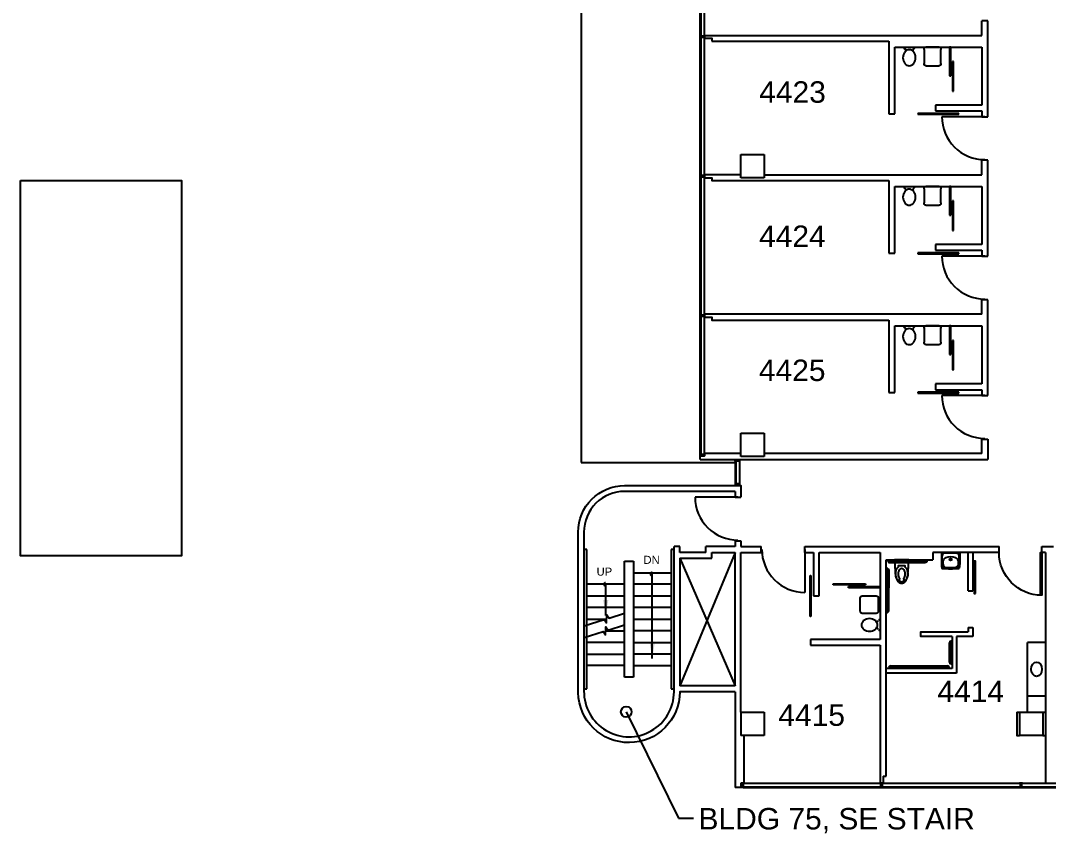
# Model space of a CAD drawing. Extents: x 338 to 7662, y 1527 to 4803.
# Drawn here: x 3840 to 4990, y 1609 to 2519 of the extents above; entities that cross this region are included whole.
import ezdxf

# ---------------------------------------------------------------- set-up
doc = ezdxf.new("R2010")
doc.units = 0
doc.header["$LTSCALE"] = 96
doc.header["$MEASUREMENT"] = 0
doc.layers.get('0').update_dxf_attribs({"linetype": 'CONTINUOUS'})
for name, color, linetype in [('A-ANNO-TEXT', 4, 'CONTINUOUS'), ('A-ANNO-TEXT-STAIR', 4, 'CONTINUOUS'), ('A-ANNO-TX192', 4, 'CONTINUOUS'), ('A-COLS', 5, 'CONTINUOUS'), ('A-DOOR', 2, 'CONTINUOUS'), ('A-DOOR-NEW', 2, 'CONTINUOUS'), ('A-FLOR-CASE', 3, 'CONTINUOUS'), ('A-FLOR-PFIX', 2, 'CONTINUOUS'), ('A-FLOR-STRS', 2, 'CONTINUOUS'), ('A-GLAZ', 2, 'CONTINUOUS'), ('A-GLAZ-SILL', 1, 'CONTINUOUS'), ('A-ROOF-LEVL-FINE', 1, 'CONTINUOUS'), ('A-ROOF-LEVL-THICK', 3, 'CONTINUOUS'), ('A-SHFT', 1, 'CONTINUOUS'), ('A-WALL-FULL', 6, 'CONTINUOUS'), ('A-Wall-NEW', 4, 'CONTINUOUS')]:
    doc.layers.add(name, color=color, linetype=linetype)
doc.styles.add('ARIAL', font='arial.ttf')
doc.styles.get("Standard").update_dxf_attribs({"font": 'SIMPLEX'})
doc.dimstyles.new('DIM-96', dxfattribs={"dimscale": 96, "dimtxt": 0.18, "dimasz": 0.18, "dimexe": 0.18, "dimexo": 0.0625, "dimgap": 0.09, "dimtad": 0, "dimtih": 1, "dimtoh": 1, "dimdec": 4, "dimzin": 0, "dimdsep": 46, "dimlunit": 4, "dimtxsty": 'Standard', "dimcen": 0.09, "dimadec": 0, "dimazin": 0, "dimtfac": 1, "dimtdec": 4, "dimtofl": 0, "dimtmove": 2, "dimatfit": 3, "dimfxl": 1, "dimtolj": 1, "dimtzin": 0, "dimarcsym": 0})
doc.dimstyles.new('DIM1-4', dxfattribs={"dimscale": 48, "dimtxt": 0.09375, "dimasz": 0.125, "dimexe": 0.125, "dimexo": 0.09375, "dimgap": 0.046875, "dimtad": 1, "dimdec": 4, "dimzin": 7, "dimdsep": 46, "dimlunit": 4, "dimtxsty": 'Standard', "dimblk": 'TICK', "dimcen": 2.25, "dimdle": 1.5, "dimadec": 0, "dimazin": 0, "dimtfac": 1, "dimtdec": 4, "dimtix": 1, "dimtofl": 0, "dimtmove": 2, "dimatfit": 3, "dimldrblk": 'TICK', "dimfxl": 1, "dimtolj": 1, "dimtzin": 0, "dimarcsym": 0})

# ---------------------------------------------------------------- blocks, each defined once
blk = doc.blocks.new('endglaz')
blk.add_line((0, -4), (154, -4))
blk.add_lwpolyline([(156, -5), (156, 0), (154, 0), (154, -5)], close=True)
at = {"layer": 'A-GLAZ-SILL'}
for p, q in [((0, 0), (154, 0)), ((0, -5), (154, -5))]:
    blk.add_line(p, q, dxfattribs=at)
blk = doc.blocks.new('TICK')
at = {"linetype": 'Continuous'}
blk.add_line((0.988, 0), (-0.988, 0), dxfattribs=at)
at = {"color": 11}
blk.add_line((-0.223, -0.223), (0.223, 0.223), dxfattribs=at)
blk = doc.blocks.new('*U27')
for p, q in [((0, 0), (0, -6)), ((-48, 0), (-48, -6))]:
    blk.add_line(p, q)
blk.add_lwpolyline([(0, 0), (0, 48), (-1.75, 48), (-1.75, 0)], close=True)
blk.add_arc((0, 0), 48, 90, 180)
blk = doc.blocks.new('TRA_GrabBar_42-flat-1')
for points in [[(-22.5, 0), (-22.5, -0.5), (-22.25, -0.75), (-19.75, -0.75), (-19.5, -0.5), (-19.5, 0)], [(28.5, 0), (28.5, -0.5), (28.25, -0.75), (25.75, -0.75), (25.5, -0.5), (25.5, 0)]]:
    blk.add_lwpolyline(points)
for points in [[(-21.75, -0.75), (-21.75, -1, 0.4142136), (-19.75, -3), (6, -3)], [(-20.25, -0.75), (-20.25, -1, 0.4142136), (-19.75, -1.5), (6, -1.5)], [(26.25, -0.75), (26.25, -1, -0.4142136), (25.75, -1.5), (6, -1.5)], [(27.75, -0.75), (27.75, -1, -0.4142136), (25.75, -3), (6, -3)]]:
    blk.add_lwpolyline(points, format="xyb")

msp = doc.modelspace()

# ---------------------------------------------------------------- linework, layer by layer
at = {"layer": 'A-ANNO-TEXT', "const_width": 3}
for points in [[(4546.875, 1898, -1), (4546.875, 1901, -1)], [(4494.875, 1886.5, -1), (4494.875, 1889.5, -1)]]:
    msp.add_lwpolyline(points, format="xyb", dxfattribs=at)
at = {"layer": 'A-ANNO-TEXT', "linetype": 'Continuous'}
for points in [[(4470.88394, 1841.61359), (4493.12827, 1848.49326), (4495.77899, 1844.99924), (4496.20967, 1853.76008), (4498.86039, 1850.26607), (4516, 1855.56696)], [(4470.88266, 1828.61774), (4492.00766, 1835.11774), (4494.65332, 1831.6199), (4495.09668, 1840.3801), (4497.74234, 1836.88226), (4516, 1842.5)]]:
    msp.add_lwpolyline(points, dxfattribs=at)
at = {"layer": 'A-COLS'}
for p, q in [((4646, 2343), (4646, 2369)), ((4646, 2369), (4672, 2369)), ((4672, 2369), (4672, 2343)), ((4672, 2343), (4646, 2343)), ((4646, 2057), (4672, 2057)), ((4646, 2031), (4646, 2057)), ((4672, 2057), (4672, 2031)), ((4672, 2031), (4646, 2031)), ((4646, 1745), (4672, 1745)), ((4646, 1745), (4646, 1719)), ((4672, 1745), (4672, 1719)), ((4958, 1745), (4984, 1745)), ((4958, 1745), (4958, 1719)), ((4984, 1745), (4984, 1719)), ((4672, 1719), (4646, 1719)), ((4984, 1719), (4958, 1719))]:
    msp.add_line(p, q, dxfattribs=at)
at = {"layer": 'A-DOOR'}
for p, q in [((4881, 2489.25), (4879.47417, 2489.25)), ((4879.47417, 2489.25), (4879.47417, 2457)), ((4881, 2457), (4881, 2489.25)), ((4884, 2473), (4882.739, 2473.0056)), ((4882.739, 2473.0056), (4882.739, 2440)), ((4884, 2440), (4884, 2473)), ((4879.47417, 2457), (4881, 2457)), ((4882.739, 2440), (4884, 2440)), ((4844, 2415), (4844, 2414)), ((4890, 2415), (4844, 2415)), ((4844, 2414), (4890, 2414)), ((4919, 2411.25), (4871, 2411.25)), ((4890, 2414), (4890, 2415)), ((4881, 2333.25), (4879.47417, 2333.25)), ((4879.47417, 2333.25), (4879.47417, 2301)), ((4881, 2301), (4881, 2333.25)), ((4884, 2317), (4882.739, 2317.0056)), ((4882.739, 2317.0056), (4882.739, 2284)), ((4884, 2284), (4884, 2317)), ((4879.47417, 2301), (4881, 2301)), ((4882.739, 2284), (4884, 2284)), ((4844, 2259), (4844, 2258)), ((4890, 2259), (4844, 2259)), ((4844, 2258), (4890, 2258)), ((4919, 2255.25), (4871, 2255.25)), ((4890, 2258), (4890, 2259)), ((4881, 2177.25), (4879.47417, 2177.25)), ((4879.47417, 2177.25), (4879.47417, 2145)), ((4881, 2145), (4881, 2177.25)), ((4884, 2161), (4882.739, 2161.0056)), ((4882.739, 2161.0056), (4882.739, 2128)), ((4884, 2128), (4884, 2161)), ((4879.47417, 2145), (4881, 2145)), ((4882.739, 2128), (4884, 2128)), ((4844, 2103), (4844, 2102)), ((4890, 2103), (4844, 2103)), ((4844, 2102), (4890, 2102)), ((4919, 2099.25), (4871, 2099.25)), ((4890, 2102), (4890, 2103)), ((4642.75, 1985.5), (4594.75, 1985.5)), ((4717.5, 1927), (4717.5, 1879)), ((4723.5, 1898), (4724.5, 1898)), ((4723.5, 1852), (4723.5, 1898)), ((4724.5, 1898), (4724.5, 1852)), ((4749.5, 1888.51485), (4785.5, 1888.51485)), ((4749.5, 1887.25385), (4749.5, 1888.51485)), ((4785.5056, 1887.25385), (4749.5, 1887.25385)), ((4785.5, 1888.51485), (4785.5056, 1887.25385)), ((4766.5, 1885.51485), (4802, 1885.51485)), ((4766.5, 1883.98902), (4766.5, 1885.51485)), ((4802, 1883.98902), (4766.5, 1883.98902)), ((4802, 1885.51485), (4802, 1883.98902)), ((4724.5, 1852), (4723.5, 1852))]:
    msp.add_line(p, q, dxfattribs=at)
for centre, major_axis, start_param, end_param in [((4919, 2411.25), (33.94113, 33.94113), 2.3561944902, 3.926990817), ((4919, 2255.25), (33.94113, 33.94113), 2.3561944902, 3.926990817), ((4919, 2099.25), (33.94113, 33.94113), 2.3561944902, 3.926990817), ((4642.75, 1985.5), (33.94113, 33.94113), 2.3561944902, 3.926990817), ((4717.5, 1927), (-33.94113, 33.94113), 0.7853981634, 2.3561944902)]:
    msp.add_ellipse(centre, major_axis=major_axis, ratio=1, start_param=start_param, end_param=end_param, dxfattribs=at)
at = {"layer": 'A-DOOR-NEW'}
msp.add_lwpolyline([(4908.5, 1877.75), (4908.5, 1913.75), (4907, 1913.75), (4907, 1877.75)], close=True, dxfattribs=at)
at = {"layer": 'A-FLOR-CASE'}
for p, q in [((4967, 1745), (4967, 1823)), ((4987, 1823), (4967, 1823)), ((4987, 1763), (4967, 1763)), ((4967, 1745), (4987, 1745))]:
    msp.add_line(p, q, dxfattribs=at)
at = {"layer": 'A-FLOR-PFIX'}
for p, q in [((4828.5, 2489.25), (4840.5, 2489.25)), ((4851.125, 2486.625), (4851.125, 2470.875)), ((4868, 2489.25), (4853, 2489.25)), ((4869.875, 2470.875), (4869.875, 2486.625)), ((4853, 2468.25), (4868, 2468.25)), ((4828.5, 2333.25), (4840.5, 2333.25)), ((4851.125, 2330.625), (4851.125, 2314.875)), ((4868, 2333.25), (4853, 2333.25)), ((4869.875, 2314.875), (4869.875, 2330.625)), ((4853, 2312.25), (4868, 2312.25)), ((4828.5, 2177.25), (4840.5, 2177.25)), ((4851.125, 2174.625), (4851.125, 2158.875)), ((4868, 2177.25), (4853, 2177.25)), ((4869.875, 2158.875), (4869.875, 2174.625)), ((4853, 2156.25), (4868, 2156.25)), ((4870.5, 1923.75), (4870.5, 1910.0625)), ((4891, 1923.75), (4891, 1910.0625)), ((4833.87184, 1915.25), (4818.12816, 1915.25)), ((4871.25, 1910.0625), (4871.25, 1919.375)), ((4890.25, 1910.0625), (4890.25, 1919.375)), ((4822.44701, 1891.83194), (4822.44701, 1891.83194)), ((4823.5452, 1894.59495), (4823.5452, 1894.59495)), ((4779.25, 1872.75), (4779.25, 1857.75)), ((4797.625, 1874.625), (4781.875, 1874.625)), ((4800.25, 1857.75), (4800.25, 1872.75)), ((4781.875, 1855.875), (4797.625, 1855.875)), ((4802, 1848.5), (4802, 1836.5)), ((4879.5, 1800.99995), (4879.5, 1822.49995)), ((4881, 1800.99995), (4881, 1822.49995)), ((4881.75, 1824.49995), (4881.5, 1824.49995)), ((4881.75, 1822.99995), (4881.5, 1822.99995)), ((4811, 1794.24995), (4811.25, 1794.49995)), ((4811.25, 1794.49995), (4813.75, 1794.49995)), ((4811.75, 1794.49995), (4811.75, 1794.74995)), ((4813.25, 1794.49995), (4813.25, 1794.74995)), ((4813.75, 1796.74995), (4877.25, 1796.74995)), ((4813.75, 1795.24995), (4877.25, 1795.24995)), ((4813.75, 1794.49995), (4814, 1794.24995)), ((4877.25, 1794.49995), (4877, 1794.24995)), ((4879.75, 1794.49995), (4877.25, 1794.49995)), ((4877.75, 1794.49995), (4877.75, 1794.74995)), ((4879.25, 1794.49995), (4879.25, 1794.74995)), ((4880, 1794.24995), (4879.75, 1794.49995)), ((4881.75, 1800.49995), (4881.5, 1800.49995)), ((4881.75, 1798.99995), (4881.5, 1798.99995)), ((4811, 1793.74995), (4811, 1794.24995)), ((4814, 1794.24995), (4814, 1793.74995)), ((4877, 1794.24995), (4877, 1793.74995)), ((4880, 1793.74995), (4880, 1794.24995))]:
    msp.add_line(p, q, dxfattribs=at)
for points in [[(4813.00141, 1915.25), (4813.00141, 1914.75), (4812.75141, 1914.5), (4810.25141, 1914.5), (4810.00141, 1914.75), (4810.00141, 1915.25)], [(4855.00141, 1915.25), (4855.00141, 1914.75), (4854.75141, 1914.5), (4852.25141, 1914.5), (4852.00141, 1914.75), (4852.00141, 1915.25)], [(4882.5, 1825.24995), (4882, 1825.24995), (4881.75, 1824.99995), (4881.75, 1822.49995), (4882, 1822.24995), (4882.5, 1822.24995)], [(4882.5, 1798.24995), (4882, 1798.24995), (4881.75, 1798.49995), (4881.75, 1800.99995), (4882, 1801.24995), (4882.5, 1801.24995)]]:
    msp.add_lwpolyline(points, dxfattribs=at)
for points in [[(4810.75141, 1914.5), (4810.75141, 1914.25, 0.4142135624), (4812.75141, 1912.25), (4852.25141, 1912.25)], [(4812.25141, 1914.5), (4812.25141, 1914.25, 0.4142135624), (4812.75141, 1913.75), (4852.25141, 1913.75)], [(4854.25141, 1914.5), (4854.25141, 1914.25, -0.4142135624), (4852.25141, 1912.25)], [(4852.75141, 1914.5), (4852.75141, 1914.25, -0.4142135624), (4852.25141, 1913.75)], [(4875.36689, 1918.01622, 0.2417489328), (4872.4375, 1914.625, 0.1393371073), (4872.67394, 1908.53837, 0.2937487051), (4874.3511, 1907.17195, 0.0561744325), (4887.14891, 1907.17196)], [(4875.36689, 1918.01622, -0.1943632742), (4886.13311, 1918.01622, -0.2417489328), (4889.0625, 1914.625, -0.1393371073), (4888.82606, 1908.53837, -0.2937487051), (4887.1489, 1907.17195, -0.0280650669)], [(4819.11217, 1899.45249, -0.074934), (4819.66216, 1903.10169, -0.085426), (4821.12957, 1905.99323, -0.066386), (4822.5, 1907.3991), (4822.5, 1908.95249), (4829.5, 1908.95249), (4829.5, 1907.3991, -0.066386), (4830.87043, 1905.99323, -0.085426), (4832.33784, 1903.10169, -0.111314), (4832.75923, 1897.67264)], [(4830.0416, 1891.94132, -0.562484), (4829.20906, 1892.13417), (4828.47426, 1894.36333, -0.238976), (4828.54216, 1894.81034, 0.08035), (4829.4711, 1896.68749, 0.074934), (4829.88783, 1899.45249, 0.074934), (4829.4711, 1902.21748, 0.085426), (4828.46424, 1904.20151, 0.066386), (4827.64744, 1905.03943, 0.330534), (4824.35256, 1905.03943, 0.066386), (4823.53576, 1904.20151, 0.085426), (4822.5289, 1902.21748, 0.074934), (4822.11217, 1899.45249, 0.074934), (4822.5289, 1896.68749, 0.08035), (4823.45784, 1894.81034, -0.238976), (4823.52574, 1894.36333), (4822.79952, 1892.16021, -0.549653), (4821.98095, 1891.9536)]]:
    msp.add_lwpolyline(points, format="xyb", dxfattribs=at)
msp.add_circle((4880.75, 1915.75), 1.25, dxfattribs=at)
for centre, radius, start, end in [((4830, 2488.75), 1.58114, 161.56505118, 251.56505118), ((4835.3602, 2479.00426), 7.45848, 117.78334671, 141.82628868), ((4828.80469, 2485.55469), 1.83236, 314.34401739, 67.69959954), ((4834.5, 2480.63692), 5.61308, 62.21665329, 117.78334671), ((4833.6398, 2479.00426), 7.45848, 38.17371132, 62.21665329), ((4840.16652, 2485.58348), 1.79486, 111.79875016, 228.25712795), ((4839, 2488.75), 1.58114, 288.43494882, 18.43494882), ((4838.83705, 2477.25), 11.41267, 161.96235197, 198.03764803), ((4836.71089, 2477.94237), 9.17661, 141.82628868, 161.96235197), ((4836.71089, 2476.55763), 9.17661, 198.03764803, 218.17371132), ((4832.28911, 2477.94237), 9.17661, 18.03764803, 38.17371132), ((4831.56401, 2477.12768), 10.09896, 321.82628868, 341.96235197), ((4830.16295, 2477.25), 11.41267, 0, 18.03764803), ((4832.9056, 2476.6908), 8.68803, 341.96235197, 3.69039014), ((4835.3602, 2475.49574), 7.45848, 218.17371132, 242.21665329), ((4834.5, 2473.86308), 5.61308, 242.21665329, 297.78334671), ((4833.6398, 2475.49574), 7.45848, 297.78334671, 321.82628868), ((4838.83705, 2321.25), 11.41267, 161.96235197, 198.03764803), ((4836.71089, 2321.94237), 9.17661, 141.82628868, 161.96235197), ((4830, 2332.75), 1.58114, 161.56505118, 251.56505118), ((4835.3602, 2323.00426), 7.45848, 117.78334671, 141.82628868), ((4828.80469, 2329.55469), 1.83236, 314.34401739, 67.69959954), ((4834.5, 2324.63692), 5.61308, 62.21665329, 117.78334671), ((4833.6398, 2323.00426), 7.45848, 38.17371132, 62.21665329), ((4840.16652, 2329.58348), 1.79486, 111.79875016, 228.25712795), ((4839, 2332.75), 1.58114, 288.43494882, 18.43494882), ((4832.28911, 2321.94237), 9.17661, 18.03764803, 38.17371132), ((4830.16295, 2321.25), 11.41267, 0, 18.03764803), ((4836.71089, 2320.55763), 9.17661, 198.03764803, 218.17371132), ((4835.3602, 2319.49574), 7.45848, 218.17371132, 242.21665329), ((4834.5, 2317.86308), 5.61308, 242.21665329, 297.78334671), ((4833.6398, 2319.49574), 7.45848, 297.78334671, 321.82628868), ((4831.56401, 2321.12768), 10.09896, 321.82628868, 341.96235197), ((4832.9056, 2320.6908), 8.68803, 341.96235197, 3.69039014), ((4830, 2176.75), 1.58114, 161.56505118, 251.56505118), ((4828.80469, 2173.55469), 1.83236, 314.34401739, 67.69959954), ((4834.5, 2168.63692), 5.61308, 62.21665329, 117.78334671), ((4840.16652, 2173.58348), 1.79486, 111.79875016, 228.25712795), ((4839, 2176.75), 1.58114, 288.43494882, 18.43494882), ((4838.83705, 2165.25), 11.41267, 161.96235197, 198.03764803), ((4836.71089, 2165.94237), 9.17661, 141.82628868, 161.96235197), ((4835.3602, 2167.00426), 7.45848, 117.78334671, 141.82628868), ((4833.6398, 2167.00426), 7.45848, 38.17371132, 62.21665329), ((4832.28911, 2165.94237), 9.17661, 18.03764803, 38.17371132), ((4830.16295, 2165.25), 11.41267, 0, 18.03764803), ((4832.9056, 2164.6908), 8.68803, 341.96235197, 3.69039014), ((4836.71089, 2164.55763), 9.17661, 198.03764803, 218.17371132), ((4835.3602, 2163.49574), 7.45848, 218.17371132, 242.21665329), ((4834.5, 2161.86308), 5.61308, 242.21665329, 297.78334671), ((4833.6398, 2163.49574), 7.45848, 297.78334671, 321.82628868), ((4831.56401, 2165.12768), 10.09896, 321.82628868, 341.96235197), ((4877.65625, 1919.375), 6.40625, 162.41349807, 180), ((4873.45594, 1920.70633), 2, 92.7884206, 162.41349807), ((4880.49109, 1776.26391), 146.61364, 87.00285262, 92.7884206), ((4888.05239, 1920.67974), 2, 17.22419006, 87.00285262), ((4883.84375, 1919.375), 6.40625, 0, 17.58650193), ((5046.76675, 1919.77893), 228.68344, 181.1347802, 185.0252475), ((4605.23316, 1919.77893), 228.68354, 354.97475456, 358.86521981), ((4892.57031, 1910.0625), 22.07031, 180, 189.20253708), ((4892.57031, 1910.0625), 21.32031, 180, 187.48216708), ((4868.92969, 1910.0625), 21.32031, 352.51783292, 0), ((4868.92969, 1910.0625), 22.07031, 350.79746292, 0), ((4832.89638, 1900.11445), 13.93889, 181.50864925, 221.82351776), ((4831.49346, 1899.45249), 12.38129, 180, 197.141641), ((4819.06437, 1900.10062), 13.97777, 318.3947956, 358.55224612), ((4820.50654, 1899.45249), 12.38129, 342.858359, 0), ((4871.77119, 1906.69283), 1, 189.20253708, 267.53936479), ((4872.42302, 1907.41644), 1, 187.48216708, 267.70987835), ((4880.75, 2115.63542), 210.13542, 267.53936479, 272.46063521), ((4880.75, 2115.63542), 209.38542, 267.70987835, 272.29012165), ((4889.07698, 1907.41644), 1, 272.29012165, 352.51783292), ((4889.72881, 1906.69283), 1, 272.46063521, 350.79746292), ((4828.7962, 1898.62056), 9.55865, 197.141641, 216.672481), ((4827.08573, 1897.34689), 7.42606, 216.672481, 226.574161), ((4826, 1893.97299), 4.72309, 222.193764, 318.111485), ((4832.61334, 1899.92933), 12.00454, 216.87917336, 222.490899), ((4826, 1893.89427), 3.06999, 222.490412, 317.509588), ((4819.41182, 1899.92933), 12.00454, 317.509101, 323.12082664), ((4824.91427, 1897.34689), 7.42606, 313.425839, 323.327519), ((4823.2038, 1898.62056), 9.55865, 323.327519, 342.858359), ((4786.61308, 1842.5), 5.61308, 152.21665329, 207.78334671), ((4788.24574, 1841.6398), 7.45848, 128.17371132, 152.21665329), ((4789.30763, 1840.28911), 9.17661, 108.03764803, 128.17371132), ((4790, 1838.16295), 11.41267, 71.96235197, 108.03764803), ((4790.69237, 1840.28911), 9.17661, 51.82628868, 71.96235197), ((4791.75426, 1841.6398), 7.45848, 27.78334671, 51.82628868), ((4798.30469, 1848.19531), 1.83236, 224.34401739, 337.69959954), ((4793.38692, 1842.5), 5.61308, 332.21665329, 27.78333614), ((4801.5, 1847), 1.58114, 71.56505118, 161.56505118), ((4788.24574, 1843.3602), 7.45848, 207.78334671, 231.82628868), ((4789.87768, 1845.43599), 10.09896, 231.82628868, 251.96235197), ((4789.4408, 1844.0944), 8.68803, 251.96235197, 273.69039014), ((4790, 1846.83705), 11.41267, 270, 288.03764803), ((4790.69237, 1844.71089), 9.17661, 288.03764803, 308.17371132), ((4791.75426, 1843.3602), 7.45848, 308.17371132, 332.21665329), ((4798.33348, 1836.83348), 1.79486, 21.79875016, 138.25712795), ((4801.5, 1838), 1.58114, 198.43494882, 288.43494882), ((4881.5, 1822.49995), 2, 90, 180), ((4881.5, 1822.49995), 0.5, 90, 180), ((4813.75, 1794.74995), 2, 90, 180), ((4813.75, 1794.74995), 0.5, 90, 180), ((4877.25, 1794.74995), 2, 0, 90), ((4877.25, 1794.74995), 0.5, 360, 90), ((4881.5, 1800.99995), 2, 180, 270), ((4881.5, 1800.99995), 0.5, 180, 270)]:
    msp.add_arc(centre, radius, start, end, dxfattribs=at)
at = {"layer": 'A-FLOR-PFIX', "extrusion": (0, 0, -1)}
for centre, start_param, end_param in [((4853, 2486.625), 4.7123889804, 6.2831853072), ((4868, 2486.625), 0, 1.5707963268), ((4853, 2470.875), 3.1415926536, 4.7123889804), ((4868, 2470.875), 1.5707963268, 3.1415926536), ((4853, 2330.625), 4.7123889804, 6.2831853072), ((4868, 2330.625), 0, 1.5707963268), ((4853, 2314.875), 3.1415926536, 4.7123889804), ((4868, 2314.875), 1.5707963268, 3.1415926536), ((4853, 2174.625), 4.7123889804, 6.2831853072), ((4868, 2174.625), 0, 1.5707963268), ((4853, 2158.875), 3.1415926536, 4.7123889804), ((4868, 2158.875), 1.5707963268, 3.1415926536)]:
    msp.add_ellipse(centre, major_axis=(0, 2.625), ratio=0.7142857143, start_param=start_param, end_param=end_param, dxfattribs=at)
at = {"layer": 'A-FLOR-PFIX'}
for centre, start_param, end_param in [((4781.875, 1872.75), 1.5707963268, 3.1415926536), ((4797.625, 1872.75), 6.2831853072, 7.853981634), ((4781.875, 1857.75), 3.1415926536, 4.7123889804), ((4797.625, 1857.75), 4.7123889804, 6.2831853072)]:
    msp.add_ellipse(centre, major_axis=(2.625, 0), ratio=0.7142857143, start_param=start_param, end_param=end_param, dxfattribs=at)
msp.add_ellipse((4976.9575, 1792.99999), major_axis=(0, -8), ratio=0.75, dxfattribs=at)
at = {"layer": 'A-FLOR-STRS'}
for p, q in [((4473.75, 1927), (4470.5, 1927)), ((4473.75, 1771), (4473.75, 1927)), ((4571.25, 1927), (4568, 1927)), ((4568, 1927), (4568, 1771)), ((4525.75, 1901), (4568, 1901)), ((4516, 1888), (4473.75, 1888)), ((4568, 1888), (4525.75, 1888)), ((4473.75, 1875), (4516, 1875)), ((4525.75, 1875), (4568, 1875)), ((4516, 1862), (4473.75, 1862)), ((4568, 1862), (4525.75, 1862)), ((4473.75, 1849), (4494.875, 1849)), ((4525.75, 1849), (4568, 1849)), ((4494.875, 1836), (4516, 1836)), ((4568, 1836), (4525.75, 1836)), ((4516, 1823), (4473.75, 1823)), ((4525.75, 1823), (4568, 1823)), ((4473.75, 1810), (4516, 1810)), ((4568, 1810), (4525.75, 1810)), ((4516, 1797), (4473.75, 1797)), ((4525.75, 1797), (4568, 1797)), ((4470.5, 1771), (4473.75, 1771)), ((4568, 1771), (4571.25, 1771))]:
    msp.add_line(p, q, dxfattribs=at)
at = {"layer": 'A-GLAZ'}
msp.add_line((4640.5, 2025.75), (4640.5, 2000.5), dxfattribs=at)
for points in [[(4600.5, 2033.75), (4605.5, 2033.75), (4605.5, 2031.75), (4600.5, 2031.75)], [(4639.5, 2027.75), (4644.5, 2027.75), (4644.5, 2025.75), (4639.5, 2025.75)], [(4639.5, 1998.5), (4644.5, 1998.5), (4644.5, 2000.5), (4639.5, 2000.5)], [(4646.5, 1660.5), (4646.5, 1665.5), (4648.5, 1665.5), (4648.5, 1660.5)]]:
    msp.add_lwpolyline(points, close=True, dxfattribs=at)
at = {"layer": 'A-GLAZ-SILL'}
for p, q in [((4639.5, 2025.75), (4639.5, 2000.5)), ((4644.5, 2027.75), (4644.5, 1998.5))]:
    msp.add_line(p, q, dxfattribs=at)
at = {"layer": 'A-ROOF-LEVL-FINE'}
msp.add_lwpolyline([(3840, 2340), (4020, 2340), (4020, 1920), (3840, 1920), (3840, 2340)], dxfattribs=at)
at = {"layer": 'A-ROOF-LEVL-THICK'}
for p, q in [((4467.25, 2960.5), (4467.25, 2024.5)), ((4467.25, 2024.5), (4639.5, 2024.5))]:
    msp.add_line(p, q, dxfattribs=at)
at = {"layer": 'A-SHFT'}
for p, q in [((4639.5, 1923.75), (4577.75, 1774.25)), ((4577.75, 1917.25), (4639.5, 1774.25))]:
    msp.add_line(p, q, dxfattribs=at)
at = {"layer": 'A-WALL-FULL'}
for p, q in [((4915.75, 2502.25), (4915.75, 2518.5)), ((4922.25, 2518.5), (4915.75, 2518.5)), ((4922.25, 2411.25), (4922.25, 2518.5)), ((4605.5, 2502.25), (4915.75, 2502.25)), ((4613.5, 2495.75), (4811.75, 2495.75)), ((4811.75, 2495.75), (4811.75, 2414.5)), ((4818.25, 2489.25), (4915.75, 2489.25)), ((4818.25, 2414.5), (4818.25, 2489.25)), ((4915.75, 2489.25), (4915.75, 2424.25)), ((4863.75, 2424.25), (4863.75, 2417.75)), ((4915.75, 2424.25), (4863.75, 2424.25)), ((4863.75, 2417.75), (4915.75, 2417.75)), ((4915.75, 2417.75), (4915.75, 2411.25)), ((4811.75, 2414.5), (4818.25, 2414.5)), ((4915.75, 2411.25), (4922.25, 2411.25)), ((4922.25, 2362.5), (4915.75, 2362.5)), ((4915.75, 2346.25), (4915.75, 2362.5)), ((4922.25, 2255.25), (4922.25, 2362.5)), ((4672, 2346.25), (4915.75, 2346.25)), ((4811.75, 2339.75), (4811.75, 2258.5)), ((4818.25, 2258.5), (4818.25, 2333.25)), ((4818.25, 2333.25), (4915.75, 2333.25)), ((4915.75, 2333.25), (4915.75, 2268.25)), ((4915.75, 2268.25), (4863.75, 2268.25)), ((4863.75, 2268.25), (4863.75, 2261.75)), ((4811.75, 2258.5), (4818.25, 2258.5)), ((4863.75, 2261.75), (4915.75, 2261.75)), ((4915.75, 2261.75), (4915.75, 2255.25)), ((4915.75, 2255.25), (4922.25, 2255.25)), ((4915.75, 2190.25), (4915.75, 2206.5)), ((4922.25, 2206.5), (4915.75, 2206.5)), ((4922.25, 2099.25), (4922.25, 2206.5)), ((4811.75, 2183.75), (4811.75, 2102.5)), ((4818.25, 2177.25), (4915.75, 2177.25)), ((4818.25, 2102.5), (4818.25, 2177.25)), ((4915.75, 2177.25), (4915.75, 2112.25)), ((4863.75, 2112.25), (4863.75, 2105.75)), ((4915.75, 2112.25), (4863.75, 2112.25)), ((4863.75, 2105.75), (4915.75, 2105.75)), ((4915.75, 2105.75), (4915.75, 2099.25)), ((4811.75, 2102.5), (4818.25, 2102.5)), ((4915.75, 2099.25), (4922.25, 2099.25)), ((4915.75, 2050.5), (4922.25, 2050.5)), ((4915.75, 2034.25), (4915.75, 2050.5)), ((4922.25, 2050.5), (4922.25, 2027.75)), ((4600.5, 2027.75), (4600.5, 2031.75)), ((4600.5, 2031.75), (4605.5, 2031.75)), ((4600.5, 2027.75), (4922.25, 2027.75)), ((4646, 2034.25), (4605.5, 2034.25)), ((4605.5, 2031.75), (4605.5, 2034.25)), ((4915.75, 2034.25), (4672, 2034.25)), ((4639.5, 1992), (4639.5, 1985.5)), ((4639.5, 1985.5), (4646, 1985.5)), ((4639.5, 1936.75), (4646, 1936.75)), ((4639.5, 1936.75), (4639.5, 1930.25)), ((4646, 1936.75), (4646, 1930.25)), ((4577.75, 1930.25), (4571.25, 1930.25)), ((4577.75, 1923.75), (4577.75, 1930.25)), ((4607, 1923.75), (4577.75, 1923.75)), ((4639.5, 1930.25), (4607, 1930.25)), ((4607, 1923.75), (4607, 1930.25)), ((4613.5, 1917.25), (4613.5, 1923.75)), ((4613.5, 1923.75), (4639.5, 1923.75)), ((4639.5, 1774.25), (4639.5, 1923.75)), ((4646, 1930.25), (4668.75, 1930.25)), ((4646, 1745), (4646, 1923.75)), ((4646, 1923.75), (4668.75, 1923.75)), ((4668.75, 1923.75), (4668.75, 1930.25)), ((4717.5, 1923.75), (4717.5, 1930.25)), ((4717.5, 1930.25), (4935, 1930.25)), ((4717.5, 1923.75), (4727.25, 1923.75)), ((4727.25, 1923.75), (4727.25, 1875)), ((4733.75, 1923.75), (4802, 1923.75)), ((4733.75, 1875), (4733.75, 1923.75)), ((4802, 1923.75), (4802, 1826.25)), ((4935, 1923.75), (4860.75, 1923.75)), ((4860.75, 1923.75), (4860.75, 1915.25)), ((4900.5, 1880.75), (4900.5, 1923.75)), ((4905.75, 1923.75), (4905.75, 1880.75)), ((4935, 1923.75), (4935, 1930.25)), ((4983, 1930.25), (4996, 1930.25)), ((4983, 1923.75), (4983, 1930.25)), ((4987, 1923.75), (4983, 1923.75)), ((4987, 1923.75), (4987, 1665.5)), ((4516, 1784), (4516, 1914)), ((4516, 1914), (4525.75, 1914)), ((4525.75, 1914), (4525.75, 1784)), ((4577.75, 1917.25), (4577.75, 1774.25)), ((4577.75, 1917.25), (4613.5, 1917.25)), ((4808.5, 1673.5), (4808.5, 1915.25)), ((4808.5, 1915.25), (4860.75, 1915.25)), ((4727.25, 1875), (4733.75, 1875)), ((4900.5, 1880.75), (4905.75, 1880.75)), ((4882.5, 1829.75), (4882.5, 1793.74995)), ((4905.5, 1829.75), (4887.5, 1829.75)), ((4887.5, 1829.75), (4887.5, 1788.74995)), ((4900.5, 1839.75), (4905.5, 1839.75)), ((4900.5, 1839.75), (4900.5, 1834.75)), ((4905.5, 1839.75), (4905.5, 1829.75)), ((4802, 1826.25), (4724, 1826.25)), ((4724, 1826.25), (4724, 1819.75)), ((4724, 1819.75), (4802, 1819.75)), ((4802, 1819.75), (4802, 1665.5)), ((4525.75, 1784), (4516, 1784)), ((4882.5, 1793.74995), (4808.5, 1793.74995)), ((4887.5, 1788.74995), (4808.5, 1788.74995)), ((4639.5, 1774.25), (4577.75, 1774.25)), ((4639.5, 1767.75), (4639.5, 1660.5)), ((4955, 1745), (4958, 1745)), ((4649.5, 1719), (4649.5, 1665.5)), ((4984, 1719), (4987, 1719)), ((4805.25, 1673.5), (4808.5, 1673.5)), ((4805.25, 1673.5), (4805.25, 1665.5)), ((4646.5, 1660.5), (4639.5, 1660.5)), ((4649.5, 1665.5), (4646.5, 1665.5)), ((4646.5, 1665.5), (4646.5, 1660.5)), ((4805.25, 1665.5), (4802, 1665.5)), ((4961.25, 1665.5), (4958, 1665.5))]:
    msp.add_line(p, q, dxfattribs=at)
for points in [[(4605.5, 2502.25), (4605.5, 2499), (4613.5, 2499), (4613.5, 2495.75)], [(4646, 2346.25), (4605.5, 2346.25), (4605.5, 2343), (4613.5, 2343), (4613.5, 2339.75), (4811.75, 2339.75)], [(4915.75, 2190.25), (4605.5, 2190.25), (4605.5, 2187), (4613.5, 2187), (4613.5, 2183.75), (4811.75, 2183.75)], [(4882.5, 1829.75), (4847.5, 1829.75), (4847.5, 1834.75), (4900.5, 1834.75)], [(4955, 1745), (4955, 1719), (4958, 1719)]]:
    msp.add_lwpolyline(points, dxfattribs=at)
for points in [[(4639.5, 1767.75), (4577.75, 1767.75, -0.9924050777), (4464, 1766.88277), (4464, 1946.5, -0.4142135624), (4516, 1998.5), (4646, 1998.5), (4646, 1985.5)], [(4639.5, 1992), (4516, 1992, 0.4142135624), (4470.5, 1946.5), (4470.5, 1768.56617, 1.0081337476), (4571.25, 1767.75), (4571.25, 1930.25)]]:
    msp.add_lwpolyline(points, format="xyb", dxfattribs=at)
at = {"layer": 'A-Wall-NEW'}
msp.add_line((4869.5, 1793.74995), (4808.5, 1793.74995), dxfattribs=at)

# ---------------------------------------------------------------- block references
at = {"layer": 'A-DOOR-NEW', "xscale": -1, "rotation": 180}
msp.add_blockref('*U27', (4983, 1923.75), dxfattribs=at)
at = {"layer": 'A-FLOR-PFIX', "extrusion": (0, 0, -1), "xscale": -1, "zscale": -1, "rotation": 270}
msp.add_blockref('TRA_GrabBar_42-flat-1', (-4808.50142, 1878.25), dxfattribs=at)
at = {"layer": 'A-GLAZ', "xscale": -1, "rotation": 270}
for p in [(4605.5, 2501.75), (4605.5, 2345.75), (4605.5, 2189.75), (4605.5, 2033.75)]:
    msp.add_blockref('endglaz', p, dxfattribs=at)
at = {"layer": 'A-GLAZ'}
for p in [(4648.5, 1665.5), (4804.5, 1665.5), (4960.5, 1665.5)]:
    msp.add_blockref('endglaz', p, dxfattribs=at)

# ---------------------------------------------------------------- texts
at = {"layer": 'A-ANNO-TEXT', "char_height": 9, "attachment_point": 8, "style": 'ARIAL'}
for s, insert, width in [('DN', (4546.14927, 1910.91188), 29.0609016), ('UP', (4493.34387, 1897.58161), 30.515958)]:
    msp.add_mtext(s, dxfattribs=dict(at, insert=insert, width=width))
at = {"layer": 'A-ANNO-TEXT-STAIR', "style": 'ARIAL'}
msp.add_text('BLDG 75, SE STAIR', height=24, dxfattribs=at).set_placement((4598.65036, 1613.69133))
at = {"layer": 'A-ANNO-TX192', "style": 'ARIAL'}
for s, p in [('4423', (4666.58235, 2426.91122)), ('4424', (4666.4149, 2265.52052)), ('4425', (4666.19462, 2115.50518)), ('4414', (4865.98831, 1756.18225)), ('4415', (4687.98481, 1729.62153))]:
    msp.add_text(s, height=24, dxfattribs=at).set_placement(p)

# ---------------------------------------------------------------- leaders
at = {"layer": 'A-ANNO-TEXT'}
for points in [[(4546.875, 1805), (4546.875, 1899.5)], [(4494.875, 1853.14295), (4494.875, 1888)]]:
    msp.add_leader(points, dimstyle='DIM-96', override={"dimgap": 0.09, "dimtad": 0}, dxfattribs=at)
at = {"layer": 'A-ANNO-TEXT-STAIR'}
msp.add_leader([(4517.83801, 1745.31251), (4576.11455, 1626.22859), (4593.13194, 1626.22859)], dimstyle='DIM1-4', override={"dimscale": 96, "dimgap": 0, "dimtad": 0, "dimldrblk": 'DotBlank'}, dxfattribs=at)

doc.saveas('drawing.dxf')
